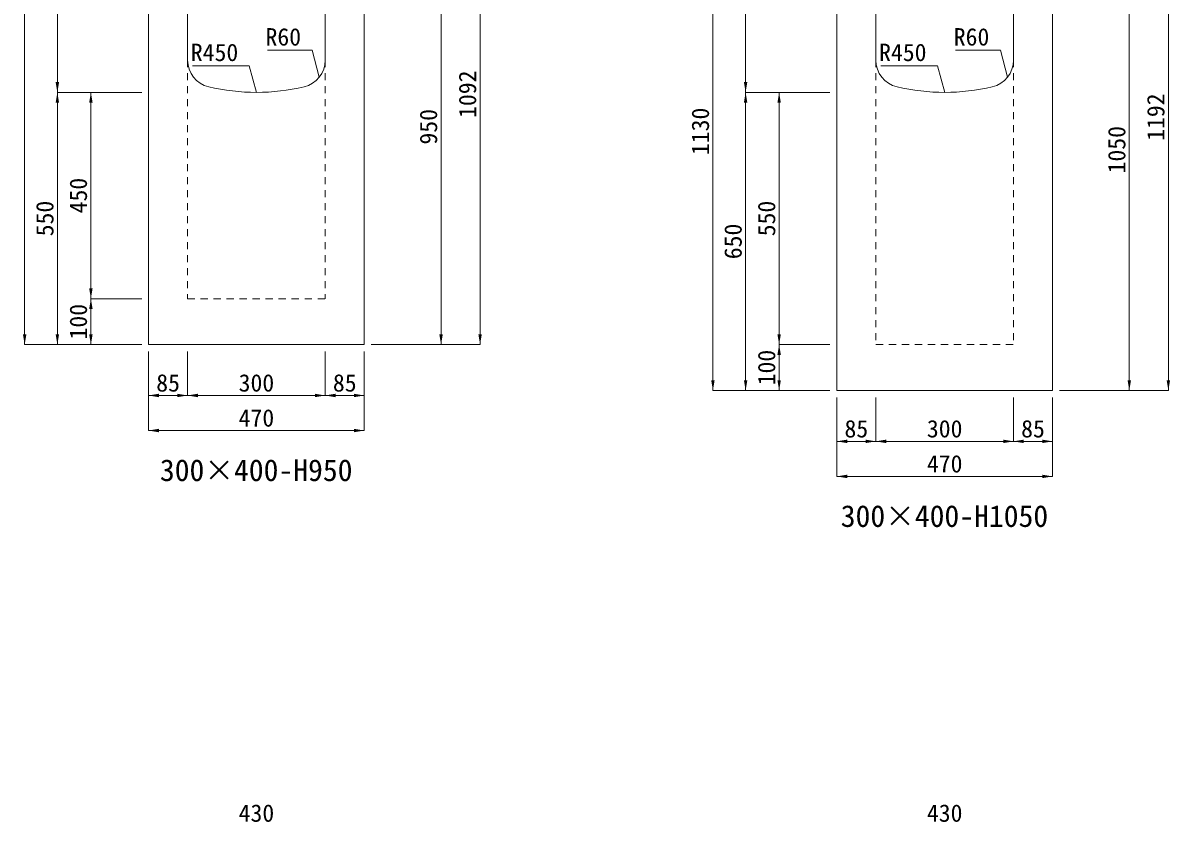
# Model space of a CAD drawing. Units: millimetres at full size. Extents: x -3301 to 90699, y 107523 to 139162.
# Drawn here: x 17143 to 19644, y 115179 to 116922 of the extents above; entities that cross this region are included whole.
import ezdxf
from ezdxf.enums import TextEntityAlignment as Align

# ---------------------------------------------------------------- set-up
doc = ezdxf.new("R2010")
doc.units = ezdxf.units.MM
doc.header["$LTSCALE"] = 21
doc.linetypes.add('USER1', pattern=[1.35, 0.75, -0.6])
for name, color, linetype, lineweight in [('0_2', 7, 'USER1', 9), ('寸法線', 7, 'Continuous', 9), ('引出線', 4, 'Continuous', 9), ('本体', 2, 'Continuous', 9)]:
    doc.layers.add(name, color=color, linetype=linetype, lineweight=lineweight)
doc.styles.add('ＭＳ ゴシック', font='')
doc.styles.get('ＭＳ ゴシック').set_extended_font_data('MS Gothic')

# ---------------------------------------------------------------- blocks, each defined once
blk = doc.blocks.new('filled_arrow')
at = {"color": 0, "linetype": 'Continuous', "lineweight": -2}
blk.add_solid([(7.5, 1.25), (0, 0), (7.5, -1.25)], dxfattribs=at)

msp = doc.modelspace()

# ---------------------------------------------------------------- linework, layer by layer
at = {"layer": '寸法線'}
for p, q in [((18139.77, 117312.33), (18139.77, 116220.33)), ((19639.77, 117312.33), (19639.77, 116120.33)), ((17147.2, 116220.33), (17147.2, 117250.33)), ((18647.2, 116120.33), (18647.2, 117250.33)), ((17218.47, 117170.33), (17218.47, 116770.33)), ((18054.67, 116220.33), (18054.67, 117170.33)), ((18718.47, 117170.33), (18718.47, 116770.33)), ((19554.67, 116120.33), (19554.67, 117170.33)), ((17402.31, 116770.33), (17218.47, 116770.33)), ((17218.47, 116770.33), (17218.47, 116220.33)), ((17402.31, 116770.33), (17218.47, 116770.33)), ((17291.54, 116320.33), (17291.54, 116770.33)), ((17402.31, 116770.33), (17291.54, 116770.33)), ((18902.31, 116770.33), (18718.47, 116770.33)), ((18718.47, 116770.33), (18718.47, 116120.33)), ((18902.31, 116770.33), (18718.47, 116770.33)), ((18791.54, 116220.33), (18791.54, 116770.33)), ((18902.31, 116770.33), (18791.54, 116770.33)), ((17402.31, 116320.33), (17291.54, 116320.33)), ((17291.54, 116220.33), (17291.54, 116320.33)), ((17402.31, 116320.33), (17291.54, 116320.33)), ((17402.31, 116220.33), (17147.2, 116220.33)), ((17402.31, 116220.33), (17218.47, 116220.33)), ((17402.31, 116220.33), (17291.54, 116220.33)), ((17417.31, 116205.33), (17417.31, 116109.47)), ((17417.31, 116205.33), (17417.31, 116033.03)), ((17502.31, 116205.33), (17502.31, 116109.47)), ((17502.31, 116205.33), (17502.31, 116109.47)), ((17802.31, 116205.33), (17802.31, 116109.47)), ((17802.31, 116205.33), (17802.31, 116109.47)), ((17887.31, 116205.33), (17887.31, 116109.47)), ((17887.31, 116205.33), (17887.31, 116033.03)), ((17902.31, 116220.33), (18139.77, 116220.33)), ((17902.31, 116220.33), (18054.67, 116220.33)), ((18902.31, 116220.33), (18791.54, 116220.33)), ((18791.54, 116120.33), (18791.54, 116220.33)), ((18902.31, 116220.33), (18791.54, 116220.33)), ((17417.31, 116109.47), (17502.31, 116109.47)), ((17502.31, 116109.47), (17802.31, 116109.47)), ((17802.31, 116109.47), (17887.31, 116109.47)), ((18902.31, 116120.33), (18647.2, 116120.33)), ((18902.31, 116120.33), (18718.47, 116120.33)), ((18902.31, 116120.33), (18791.54, 116120.33)), ((18917.31, 116105.33), (18917.31, 116009.47)), ((18917.31, 116105.33), (18917.31, 115933.03)), ((19002.31, 116105.33), (19002.31, 116009.47)), ((19002.31, 116105.33), (19002.31, 116009.47)), ((19302.31, 116105.33), (19302.31, 116009.47)), ((19302.31, 116105.33), (19302.31, 116009.47)), ((19387.31, 116105.33), (19387.31, 116009.47)), ((19387.31, 116105.33), (19387.31, 115933.03)), ((19402.31, 116120.33), (19639.77, 116120.33)), ((19402.31, 116120.33), (19554.67, 116120.33)), ((17417.31, 116033.03), (17887.31, 116033.03)), ((18917.31, 116009.47), (19002.31, 116009.47)), ((19002.31, 116009.47), (19302.31, 116009.47)), ((19302.31, 116009.47), (19387.31, 116009.47)), ((18917.31, 115933.03), (19387.31, 115933.03))]:
    msp.add_line(p, q, dxfattribs=at)
at = {"layer": '引出線'}
for points in [[(17789.37, 116803.64), (17773.63, 116862.39), (17676.13, 116862.39)], [(19289.37, 116803.64), (19273.63, 116862.39), (19176.13, 116862.39)], [(17652.31, 116770.33), (17636.71, 116828.54), (17513.22, 116828.54)], [(19152.31, 116770.33), (19136.71, 116828.54), (19013.22, 116828.54)]]:
    msp.add_lwpolyline(points, dxfattribs=at)
at = {"layer": '本体', "lineweight": 20}
for p, q in [((17417.31, 117170.33), (17417.31, 116220.33)), ((17502.31, 117170.33), (17502.31, 116840.85)), ((17802.31, 117170.33), (17802.31, 116840.85)), ((17887.31, 117170.33), (17887.31, 116220.33)), ((18917.31, 117170.33), (18917.31, 116120.33)), ((19002.31, 117170.33), (19002.31, 116840.85)), ((19302.31, 117170.33), (19302.31, 116840.85)), ((19387.31, 117170.33), (19387.31, 116120.33)), ((17417.31, 116220.33), (17887.31, 116220.33)), ((18917.31, 116120.33), (19387.31, 116120.33))]:
    msp.add_line(p, q, dxfattribs=at)
at = {"layer": '本体', "linetype": 'USER1'}
for p, q in [((17502.31, 116840.85), (17502.31, 116320.33)), ((17802.31, 116840.85), (17802.31, 116320.33)), ((19002.31, 116840.85), (19002.31, 116220.33)), ((19302.31, 116840.85), (19302.31, 116220.33)), ((17502.31, 116320.33), (17802.31, 116320.33)), ((19002.31, 116220.33), (19302.31, 116220.33))]:
    msp.add_line(p, q, dxfattribs=at)
at = {"layer": '本体', "lineweight": 13}
for centre, radius, start, end in [((17562.31, 116840.85), 60, 180, 256.65764), ((17742.31, 116840.85), 60, 283.34236, 0), ((19062.31, 116840.85), 60, 180, 256.65764), ((19242.31, 116840.85), 60, 283.34236, 0), ((17652.31, 117220.33), 450, 256.65764, 283.34236), ((19152.31, 117220.33), 450, 256.65764, 283.34236)]:
    msp.add_arc(centre, radius, start, end, dxfattribs=at)

# ---------------------------------------------------------------- block references
at = {"layer": '寸法線', "xscale": 3, "yscale": 3}
for p, rotation in [((17218.47, 116770.33), 90), ((18718.47, 116770.33), 90), ((17218.47, 116770.33), 270), ((17291.54, 116770.33), 270), ((18718.47, 116770.33), 270), ((18791.54, 116770.33), 270), ((17291.54, 116320.33), 90), ((17291.54, 116320.33), 270), ((17147.2, 116220.33), 90), ((17218.47, 116220.33), 90), ((17291.54, 116220.33), 90), ((18054.67, 116220.33), 90), ((18139.77, 116220.33), 90), ((18791.54, 116220.33), 90), ((18791.54, 116220.33), 270), ((18647.2, 116120.33), 90), ((18718.47, 116120.33), 90), ((18791.54, 116120.33), 90), ((19554.67, 116120.33), 90), ((19639.77, 116120.33), 90), ((17502.31, 116109.47), 180), ((17802.31, 116109.47), 180), ((17887.31, 116109.47), 180), ((17887.31, 116033.03), 180), ((19002.31, 116009.47), 180), ((19302.31, 116009.47), 180), ((19387.31, 116009.47), 180), ((19387.31, 115933.03), 180)]:
    msp.add_blockref('filled_arrow', p, dxfattribs=dict(at, rotation=rotation))
for p in [(17417.31, 116109.47), (17502.31, 116109.47), (17802.31, 116109.47), (17417.31, 116033.03), (18917.31, 116009.47), (19002.31, 116009.47), (19302.31, 116009.47), (18917.31, 115933.03)]:
    msp.add_blockref('filled_arrow', p, dxfattribs=at)
at = {"layer": '引出線', "xscale": 0.0667, "yscale": 0.0667, "rotation": 105}
for p in [(17789.37, 116803.64), (19289.37, 116803.64), (17652.31, 116770.33), (19152.31, 116770.33)]:
    msp.add_blockref('filled_arrow', p, dxfattribs=at)

# ---------------------------------------------------------------- texts
at = {"layer": '0_2', "style": 'ＭＳ ゴシック'}
for s, p in [('300×400-H950', (17651.83, 115946.57)), ('300×400-H1050', (19151.83, 115846.57))]:
    msp.add_text(s, height=47.47, dxfattribs=at).set_placement(p, align=Align.MIDDLE_CENTER)
at = {"layer": '寸法線', "style": 'ＭＳ ゴシック'}
for s, p in [('1092', (18112.27, 116766.33)), ('1192', (19612.27, 116716.33)), ('950', (18027.17, 116695.33)), ('1130', (18619.7, 116685.33)), ('1050', (19527.17, 116645.33)), ('450', (17264.04, 116545.33)), ('550', (17190.97, 116495.33)), ('550', (18764.04, 116495.33)), ('650', (18690.97, 116445.33)), ('100', (17264.04, 116270.33)), ('100', (18764.04, 116170.33))]:
    msp.add_text(s, height=37.98, rotation=90, dxfattribs=at).set_placement(p, align=Align.MIDDLE_CENTER)
for s, p in [('85', (17459.81, 116136.97)), ('300', (17652.31, 116136.97)), ('85', (17844.81, 116136.97)), ('470', (17652.31, 116060.53)), ('85', (18959.81, 116036.97)), ('300', (19152.31, 116036.97)), ('85', (19344.81, 116036.97)), ('470', (19152.31, 115960.53)), ('430', (17652.31, 115198.96)), ('430', (19152.31, 115198.96))]:
    msp.add_text(s, height=37.98, dxfattribs=at).set_placement(p, align=Align.MIDDLE_CENTER)
at = {"layer": '引出線', "style": 'ＭＳ ゴシック'}
for s, p in [('R60', (17749.63, 116910.39)), ('R60', (19249.63, 116910.39)), ('R450', (17612.71, 116876.54)), ('R450', (19112.71, 116876.54))]:
    msp.add_text(s, height=37.98, dxfattribs=at).set_placement(p, align=Align.TOP_RIGHT)

doc.saveas('drawing.dxf')
